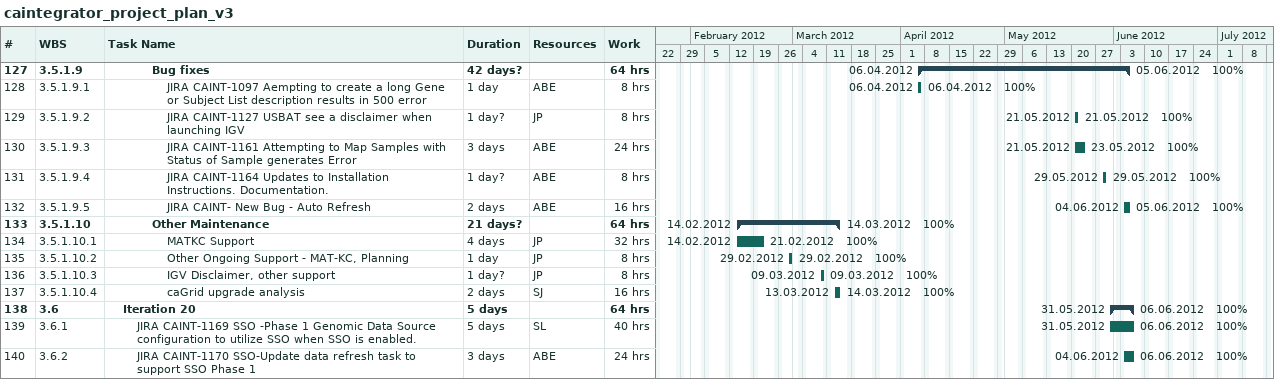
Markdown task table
caintegrator_project_plan_v3

| ID | WBS | Task | Duration | Start | Finish | Resources | % complete | Work (h) |
|---|---|---|---|---|---|---|---|---|
| 127 | 3.5.1.9 | **Bug fixes** | 42d? | 2012-04-06 | 2012-06-05 |  | 100 | 64 |
| 128 | 3.5.1.9.1 | JIRA CAINT-1097 Aempting to create a long Gene or Subject List description results in 500 error | 1d | 2012-04-06 | 2012-04-06 | ABE | 100 | 8 |
| 129 | 3.5.1.9.2 | JIRA CAINT-1127 USBAT see a disclaimer when launching IGV | 1d? | 2012-05-21 | 2012-05-21 | JP | 100 | 8 |
| 130 | 3.5.1.9.3 | JIRA CAINT-1161 Attempting to Map Samples with Status of Sample generates Error | 3d | 2012-05-21 | 2012-05-23 | ABE | 100 | 24 |
| 131 | 3.5.1.9.4 | JIRA CAINT-1164 Updates to Installation Instructions. Documentation. | 1d? | 2012-05-29 | 2012-05-29 | ABE | 100 | 8 |
| 132 | 3.5.1.9.5 | JIRA CAINT- New Bug - Auto Refresh | 2d | 2012-06-04 | 2012-06-05 | ABE | 100 | 16 |
| 133 | 3.5.1.10 | **Other Maintenance** | 21d? | 2012-02-14 | 2012-03-14 |  | 100 | 64 |
| 134 | 3.5.1.10.1 | MATKC Support | 4d | 2012-02-14 | 2012-02-21 | JP | 100 | 32 |
| 135 | 3.5.1.10.2 | Other Ongoing Support - MAT-KC, Planning | 1d | 2012-02-29 | 2012-02-29 | JP | 100 | 8 |
| 136 | 3.5.1.10.3 | IGV Disclaimer, other support | 1d? | 2012-03-09 | 2012-03-09 | JP | 100 | 8 |
| 137 | 3.5.1.10.4 | caGrid upgrade analysis | 2d | 2012-03-13 | 2012-03-14 | SJ | 100 | 16 |
| 138 | 3.6 | **Iteration 20** | 5d | 2012-05-31 | 2012-06-06 |  | 100 | 64 |
| 139 | 3.6.1 | JIRA CAINT-1169 SSO -Phase 1 Genomic Data Source configuration to utilize SSO when SSO is enabled. | 5d | 2012-05-31 | 2012-06-06 | SL | 100 | 40 |
| 140 | 3.6.2 | JIRA CAINT-1170 SSO-Update data refresh task to support SSO Phase 1 | 3d | 2012-06-04 | 2012-06-06 | ABE | 100 | 24 |
